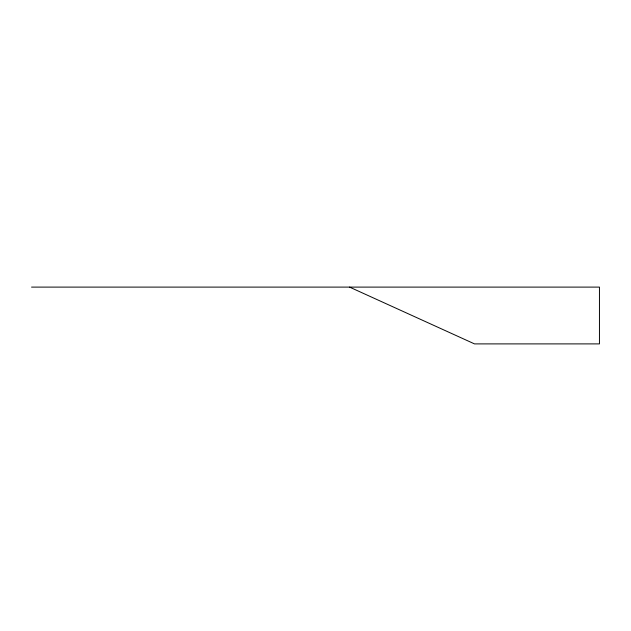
<?xml version="1.0" encoding="UTF-8"?>
<svg xmlns="http://www.w3.org/2000/svg" width="631" height="631" viewBox="0 0 631 631"><rect width="100%" height="100%" fill="white"/><g stroke="black" fill="none" stroke-linecap="round" stroke-linejoin="round"><path stroke-width="0.95" d="M31.55 287.105L599.45 287.105L599.45 343.895L474.512 343.895L349.574 287.105"/></g></svg>
